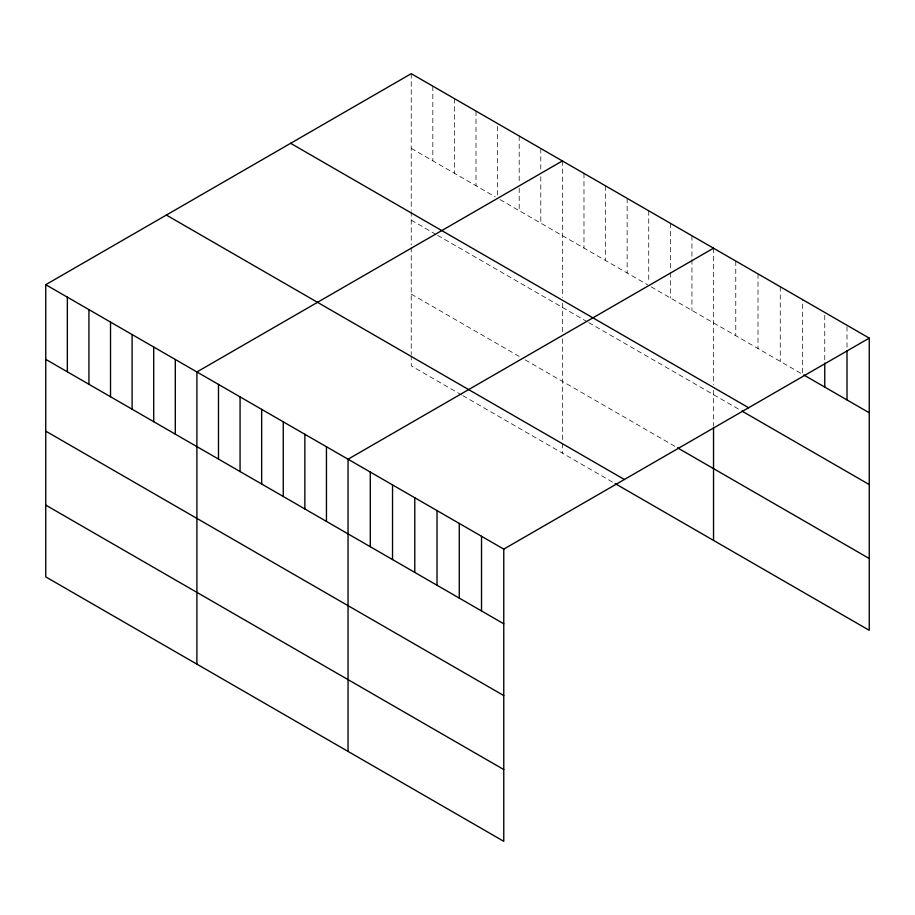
<?xml version="1.0" encoding="UTF-8"?>
<svg xmlns="http://www.w3.org/2000/svg" width="915" height="915" viewBox="0 0 915 915"><rect width="100%" height="100%" fill="white"/><g stroke="black" fill="none" stroke-linecap="round" stroke-linejoin="round"><path stroke-width="0.69" stroke-dasharray="4.58 3.43" d="M411.235 148.344L495.209 196.817M500.002 199.596L647.545 284.782M651.148 286.853L802.512 374.246L802.512 299.582M411.235 220.126L436.432 234.675M437.633 235.361L587.567 321.931M588.768 322.629L739.48 409.634M411.235 294.092L519.194 356.415M525.199 359.881L676.345 447.149M461.618 394.96L411.235 365.874L411.235 356.026M462.818 395.657L613.965 482.914M847.004 326.678L847.004 349.221M824.758 315.24L824.758 361.734M780.266 286.738L780.266 361.402M758.02 273.894L758.02 348.558M735.774 261.05L735.774 335.714M713.528 248.205L713.528 384.803M713.528 390.431L713.528 426.15M691.934 235.738L691.934 258.282M691.934 259.688L691.934 310.402M670.34 223.271L670.34 271.172M670.34 272.579L670.34 297.935M648.746 210.805L648.746 282.655M627.152 198.338L627.152 273.002M605.57 185.871L605.57 260.535M583.976 173.404L583.976 248.068M562.382 160.948L562.382 297.535M562.382 303.174L562.382 332.042M562.382 338.893L562.382 441.876M562.382 443.283L562.382 453.142M540.788 148.482L540.788 171.014M540.788 176.652L540.788 223.134M519.194 136.015L519.194 182.497M519.194 188.135L519.194 210.667M497.6 126.362L497.6 195.387M476.017 111.081L476.017 185.745M454.423 98.614L454.423 173.278M432.829 86.147L432.829 160.811M411.235 73.68L411.235 210.278M411.235 211.685L411.235 244.785M411.235 247.519L411.235 354.62"/><path stroke-width="1.37" d="M45.75 284.691L503.765 549.126L503.765 841.32L45.75 576.885L45.75 284.691L411.235 73.68L869.25 338.115L869.25 630.309L615.166 483.612M562.382 160.948L196.897 371.959L196.897 664.153M713.528 248.205L348.043 459.216L348.043 751.409M503.765 549.126L869.25 338.115M803.747 374.956L869.25 412.779M290.627 143.312L748.642 407.747M741.951 411.064L869.25 484.561M677.535 447.835L869.25 558.516M166.358 215.059L624.373 479.494M45.75 359.355L503.765 623.79M45.75 431.137L503.765 695.572M45.75 505.103L503.765 769.538M847.004 350.628L847.004 399.935M824.758 363.141L824.758 387.091M713.528 427.522L713.528 540.399M481.519 536.282L481.519 610.946M459.273 523.437L459.273 598.101M437.027 510.593L437.027 585.257M414.781 497.749L414.781 572.413M392.535 484.904L392.535 559.568M370.289 472.06L370.289 546.724M326.449 446.749L326.449 521.413M304.855 434.282L304.855 508.946M283.261 421.815L283.261 496.479M261.667 409.348L261.667 484.012M240.073 396.893L240.073 471.545M218.491 384.426L218.491 459.078M175.303 359.492L175.303 434.156M153.709 347.025L153.709 421.689M132.115 334.558L132.115 409.222M110.521 322.091L110.521 396.755M88.938 309.625L88.938 384.289M67.344 297.158L67.344 371.822"/></g></svg>
